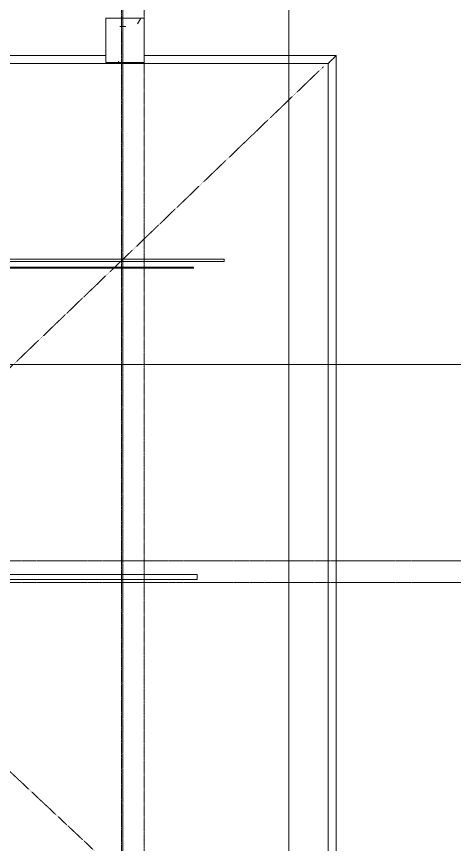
# Model space of a CAD drawing. Header units: inches. Extents: x 22 to 382261, y 22 to 371281.
# Drawn here: x 189958 to 194403, y 57633 to 66043 of the extents above; entities that cross this region are included whole.
import ezdxf

# ---------------------------------------------------------------- set-up
doc = ezdxf.new("R2010")
doc.units = ezdxf.units.IN
doc.header["$MEASUREMENT"] = 0
doc.linetypes.add('Grid Line 1_2_', pattern=[22.225, 12.7, -3.175, 3.175, -3.175])
doc.linetypes.add('Hidden 1_8_', pattern=[4.7625, 3.175, -1.5875])
for name, color, linetype, lineweight in [('A-COLS', 52, 'Continuous', 9), ('A-DETL-HDLN', 90, 'Hidden 1_8_', 9), ('A-FLOR-HRAL', 11, 'Continuous', 9), ('A-GLAZ-CURT', 52, 'Continuous', 9), ('G-ANNO-SYMB', 111, 'Continuous', 9), ('Q-CASE', 31, 'Continuous', 9), ('S-GRID', 1, 'Continuous', 9)]:
    doc.layers.add(name, color=color, linetype=linetype, lineweight=lineweight)

# ---------------------------------------------------------------- blocks, each defined once
blk = doc.blocks.new('Top Rail Type - Top Rail_Internal_-537676-02- FIRST FLOOR FURNITURE PLAN')
at = {"layer": 'A-FLOR-HRAL'}
for p, q in [((11593.7, 7171.5), (2881.2, 7171.5)), ((13930.6, 7171.5), (11981.2, 7171.5)), ((13930.6, -3211.2), (13930.6, 7171.5)), ((2921.8, 7091.5), (13850.6, 7091.5)), ((13850.6, 7091.5), (13850.6, -3131.2))]:
    blk.add_line(p, q, dxfattribs=at)
for points in [[(13930.6, 7171.5), (13930.6, 7171.5), (13930, 7170.9), (13927.4, 7168.3), (13923.2, 7164.1), (13915.7, 7156.6), (13903.3, 7144.2), (13886.3, 7127.2), (13872, 7112.9), (13862, 7102.9), (13855.6, 7096.4), (13851.5, 7092.4), (13850.6, 7091.5), (13850.6, 7091.5)], [(13850.6, 7091.5), (13850.6, 7091.5), (13851.2, 7092.1), (13853.8, 7094.7), (13858, 7098.9), (13865.5, 7106.4), (13877.9, 7118.7), (13894.9, 7135.8), (13909.1, 7150), (13919.2, 7160.1), (13925.6, 7166.5), (13929.7, 7170.6), (13930.6, 7171.5), (13930.6, 7171.5)]]:
    blk.add_open_spline(points, degree=3, knots=[0, 0, 0, 0, 0.066667, 0.133333, 0.2, 0.266667, 0.4, 0.533333, 0.666667, 0.75, 0.833333, 0.916667, 1, 1, 1, 1], dxfattribs=at)
blk = doc.blocks.new('Top Rail Type - Top Rail_Internal_-V9-02- FIRST FLOOR FURNITURE PLAN')
at = {"layer": 'A-FLOR-HRAL'}
for p, q in [((2881.2, 7171.5), (11593.7, 7171.5)), ((11981.2, 7171.5), (13930.6, 7171.5)), ((13930.6, 7171.5), (13930.6, -3211.2)), ((2921.8, 7091.5), (13850.6, 7091.5)), ((13850.6, 7091.5), (13850.6, -3131.2))]:
    blk.add_line(p, q, dxfattribs=at)
blk = doc.blocks.new('Casework 11 - Casework 8-650977-02- FIRST FLOOR FURNITURE PLAN')
at = {"layer": 'Q-CASE'}
for p, q in [((8261.2, 5138.2), (8211.2, 5138.2)), ((8211.2, 5138.2), (8211.2, 5103.7)), ((8261.2, 5103.7), (8261.2, 5138.2)), ((8211.2, 5078.7), (8211.2, 5023.2)), ((8261.2, 5023.2), (8261.2, 5078.7)), ((2921.8, 5023.2), (12481.2, 5023.2)), ((12481.2, 5013.2), (2921.8, 5013.2)), ((8211.2, 5013.2), (8211.2, -1266.8)), ((8261.2, 3580.7), (8261.2, 5013.2)), ((12481.2, 5013.2), (12481.2, 5023.2)), ((9911.2, 3580.7), (8261.2, 3580.7)), ((9911.2, 1900.7), (9911.2, 3580.7)), ((8261.2, 1900.7), (8261.2, 3530.7)), ((8261.2, 3530.7), (9861.2, 3530.7)), ((9861.2, 3530.7), (9861.2, 1900.7)), ((9861.2, 1900.7), (8261.2, 1900.7)), ((8261.2, 380.7), (8261.2, 1850.7)), ((8261.2, 1850.7), (9861.2, 1850.7)), ((9861.2, 1850.7), (9861.2, 380.7)), ((12521.2, 1900.7), (9911.2, 1900.7)), ((9911.2, 381), (9911.2, 1850.7)), ((9911.2, 1850.7), (12521.2, 1850.7)), ((12521.2, 1850.7), (12521.2, 1900.7)), ((9861.2, 380.7), (8261.2, 380.7)), ((9911.2, 330.7), (9911.2, 381)), ((8261.2, -1266.8), (8261.2, 330.7)), ((8261.2, 330.7), (9911.2, 330.7)), ((2921.8, -1266.8), (12481.2, -1266.8)), ((12481.2, -1276.8), (2921.8, -1276.8)), ((12481.2, -1276.8), (12481.2, -1266.8))]:
    blk.add_line(p, q, dxfattribs=at)
blk = doc.blocks.new('System Panel - Glazed-655754-02- FIRST FLOOR FURNITURE PLAN')
at = {"layer": 'A-GLAZ-CURT'}
for p, q in [((-4980, 49.5), (4891.9, 49.5)), ((-4980, 49.5), (-4980, 24.5)), ((4891.9, 24.5), (-4980, 24.5)), ((4971.9, 49.5), (4980, 49.5)), ((4980, 24.5), (4971.9, 24.5)), ((4980, 49.5), (4980, 24.5))]:
    blk.add_line(p, q, dxfattribs=at)

msp = doc.modelspace()

# ---------------------------------------------------------------- hatches: boundary and pattern name
at = {"layer": 'A-COLS'}
h = msp.add_hatch(dxfattribs=at)
h.set_pattern_fill('FP_10', color=256, style=0, pattern_type=2)
h.set_pattern_definition([(0, (179271.16, 58474.37), (1422.4, 355.6), [58.674, -1008.126, 58.674, -1008.126, -5689.6]), (0, (179271.16, 58474.37), (1422.4, 355.6), [-2133.6, 58.674, -2074.926, 58.674, -1008.126, -2489.2]), (0, (179271.16, 58474.37), (1422.4, 355.6), [-5334, 58.674, -652.526, 58.674, -1719.326]), (120, (179804.56, 58652.17), (-1019.159, 1054.0345), [58.674, -1008.126, 58.674, -1008.126, -5689.6]), (120, (179804.56, 58652.17), (-1019.159, 1054.0345), [-2133.6, 58.674, -2074.926, 58.674, -1008.126, -2489.2]), (120, (179804.56, 58652.17), (-1019.159, 1054.0345), [-5334, 58.674, -652.526, 58.674, -1719.326]), (240, (179982.36, 59363.37), (-403.241, -1409.635), [58.674, -1008.126, 58.674, -1008.126, -5689.6]), (240, (179982.36, 59363.37), (-403.241, -1409.635), [-2133.6, 58.674, -2074.926, 58.674, -1008.126, -2489.2]), (240, (179982.36, 59363.37), (-403.241, -1409.635), [-5334, 58.674, -652.526, 58.674, -1719.326])])
h.paths.add_polyline_path([(191083.1, 65577.6), (191252.4, 65577.6), (191252.4, 66027.6), (190864.9, 66027.6), (190864.9, 65577.6)])

# ---------------------------------------------------------------- linework, layer by layer
at = {"layer": 'A-COLS', "lineweight": 18}
for p, q in [((190864.9, 66027.6), (190864.9, 65577.6)), ((191252.4, 66027.6), (190864.9, 66027.6)), ((191252.4, 65577.6), (191252.4, 66027.6)), ((190864.9, 65577.6), (191252.4, 65577.6))]:
    msp.add_line(p, q, dxfattribs=at)
at = {"layer": 'A-DETL-HDLN'}
for p, q in [((191022.4, 66778.9), (191022.4, 53882.6)), ((191252.4, 66822.6), (191252.4, 53915.1)), ((182185.3, 65600.5), (193137.4, 55327.6)), ((193072.4, 65532.6), (182126.1, 55010.8))]:
    msp.add_line(p, q, dxfattribs=at)
at = {"layer": 'G-ANNO-SYMB'}
for p, q in [((192722.1, 72474), (192722.1, 51261.1)), ((166138, 62507.6), (203137.2, 62507.6))]:
    msp.add_line(p, q, dxfattribs=at)
at = {"layer": 'S-GRID', "linetype": 'Grid Line 1_2_'}
for p, q in [((191037.4, 49071), (191037.4, 72489.8)), ((166187.4, 60512.6), (202927.8, 60512.6)), ((166187.4, 60292.6), (202927.8, 60292.6))]:
    msp.add_line(p, q, dxfattribs=at)

# ---------------------------------------------------------------- block references
at = {"layer": 'A-FLOR-HRAL'}
for name in ['Top Rail Type - Top Rail_Internal_-537676-02- FIRST FLOOR FURNITURE PLAN', 'Top Rail Type - Top Rail_Internal_-V9-02- FIRST FLOOR FURNITURE PLAN']:
    msp.add_blockref(name, (179271.2, 58474.4), dxfattribs=at)
at = {"layer": 'A-GLAZ-CURT', "rotation": 180}
msp.add_blockref('System Panel - Glazed-655754-02- FIRST FLOOR FURNITURE PLAN', (187084.9, 63602.6), dxfattribs=at)
at = {"layer": 'Q-CASE'}
msp.add_blockref('Casework 11 - Casework 8-650977-02- FIRST FLOOR FURNITURE PLAN', (179271.2, 58474.4), dxfattribs=at)

doc.saveas('drawing.dxf')
